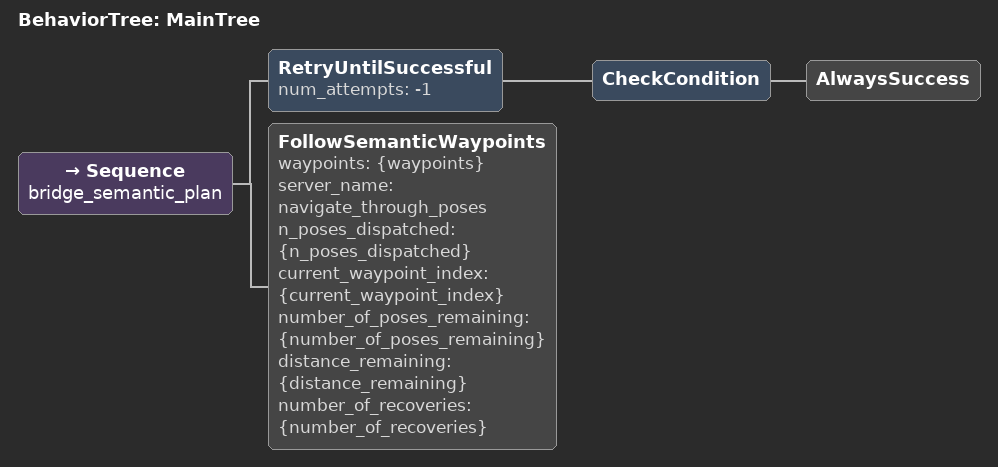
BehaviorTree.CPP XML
<root main_tree_to_execute="MainTree">
  <BehaviorTree ID="MainTree">
    <Sequence name="bridge_semantic_plan">

      <!-- Wait until a semantic plan lands on the blackboard. The
           subscriber-side glue is the caller's responsibility; this
           BT only consumes once it arrives. -->
      <RetryUntilSuccessful num_attempts="-1">
        <CheckCondition>
          <!-- TODO: replace with whatever your subscriber-glue
               populates ({waypoints} != null). For BT.CPP v3 the
               idiom is a custom condition node or a script check. -->
          <AlwaysSuccess/>
        </CheckCondition>
      </RetryUntilSuccessful>

      <FollowSemanticWaypoints
        waypoints="{waypoints}"
        server_name="navigate_through_poses"
        n_poses_dispatched="{n_poses_dispatched}"
        current_waypoint_index="{current_waypoint_index}"
        number_of_poses_remaining="{number_of_poses_remaining}"
        distance_remaining="{distance_remaining}"
        number_of_recoveries="{number_of_recoveries}"/>

    </Sequence>
  </BehaviorTree>
</root>
